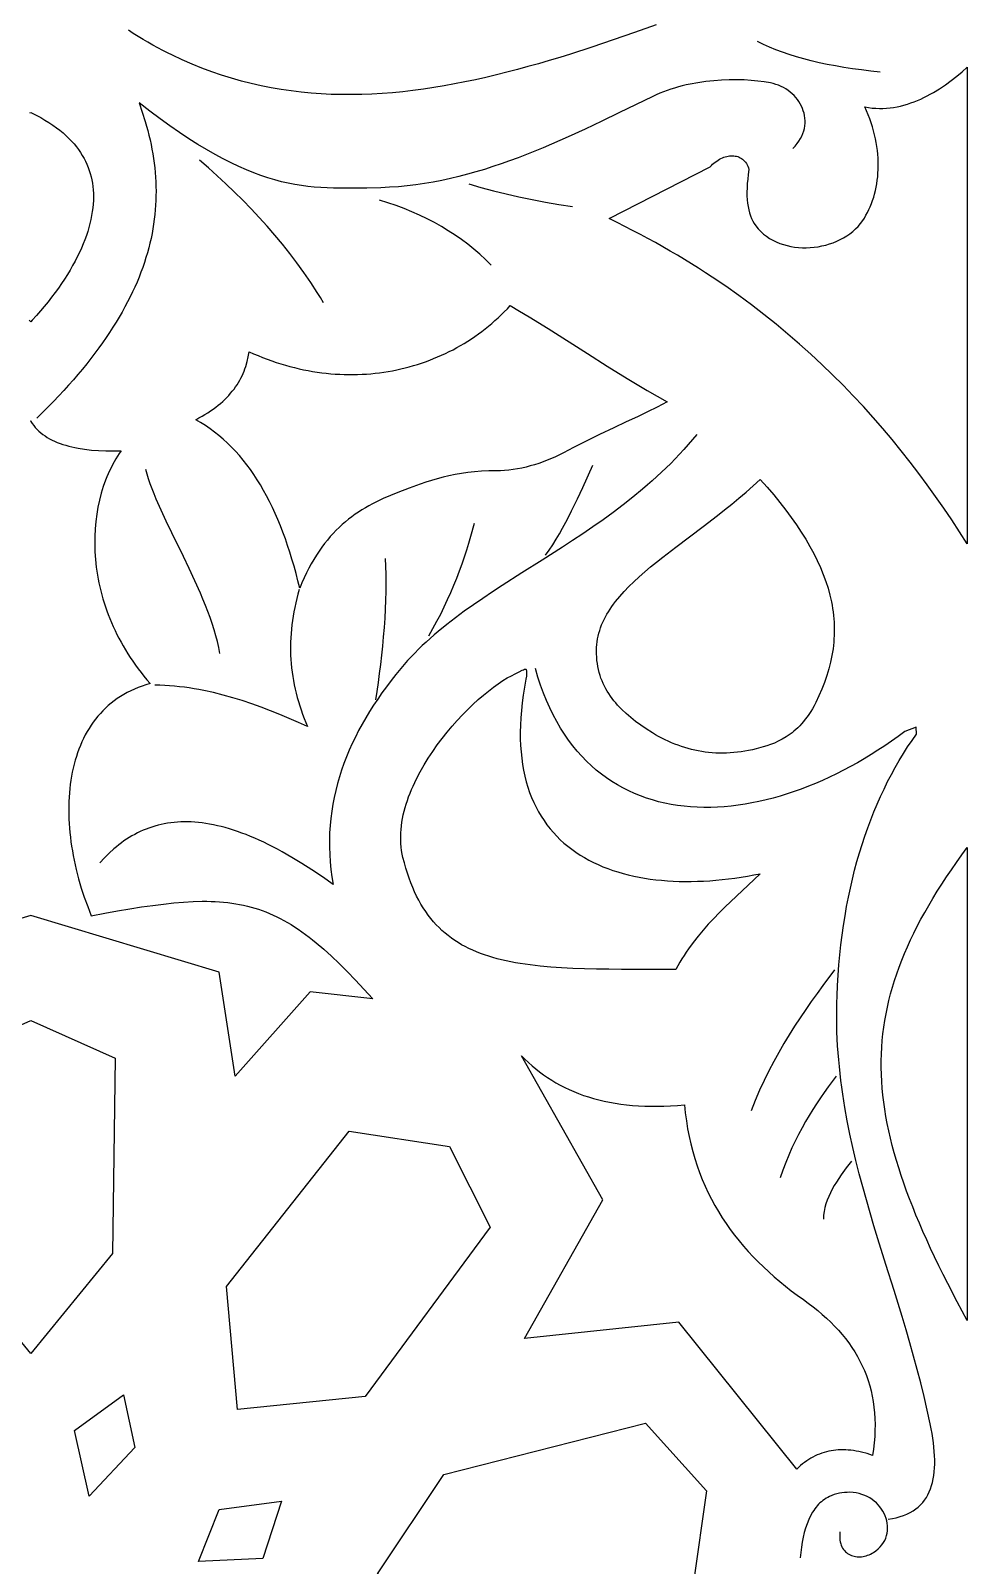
# Model space of a CAD drawing. Extents: x -332 to 348, y -263 to 352.
# Drawn here: x 261.73 to 288.5, y -17.88 to 25.98 of the extents above; entities that cross this region are included whole.
import ezdxf

# ---------------------------------------------------------------- set-up
doc = ezdxf.new("R2010")
doc.units = 0
doc.layers.add('LAYER_1', color=18, linetype='CONTINUOUS')
doc.layers.add('LAYER_2', color=174, linetype='CONTINUOUS')

msp = doc.modelspace()

# ---------------------------------------------------------------- linework, layer by layer
at = {"layer": 'LAYER_1'}
for points in [[(279.602, 26.152), (278.988, 25.932), (278.375, 25.718), (277.764, 25.512), (277.153, 25.314), (276.851, 25.22), (276.547, 25.128), (276.244, 25.039), (275.942, 24.954), (275.64, 24.871), (275.339, 24.793), (275.038, 24.718), (274.738, 24.647), (274.438, 24.58), (274.139, 24.517), (273.841, 24.458), (273.544, 24.405), (273.247, 24.355), (272.951, 24.311), (272.655, 24.272), (272.361, 24.238), (272.067, 24.21), (271.774, 24.187), (271.482, 24.17), (271.19, 24.159), (270.899, 24.153), (270.609, 24.154), (270.32, 24.162), (270.032, 24.175), (269.744, 24.196), (269.457, 24.223), (269.171, 24.258), (268.885, 24.299), (268.6, 24.348), (268.316, 24.404), (268.032, 24.468), (267.749, 24.54), (267.467, 24.62), (267.185, 24.708), (266.903, 24.805), (266.622, 24.91), (266.341, 25.024), (266.06, 25.147), (265.778, 25.28), (265.64, 25.348), (265.5, 25.42), (265.36, 25.495), (265.22, 25.572), (265.08, 25.651), (264.94, 25.733), (264.8, 25.817), (264.66, 25.904), (264.521, 25.994)], [(261.702, 23.631), (261.727, 23.642), (261.753, 23.631), (261.886, 23.564), (262.013, 23.496), (262.134, 23.427), (262.249, 23.356), (262.358, 23.283), (262.462, 23.209), (262.559, 23.134), (262.651, 23.058), (262.738, 22.981), (262.819, 22.903), (262.896, 22.824), (262.967, 22.745), (263.033, 22.664), (263.094, 22.582), (263.151, 22.5), (263.203, 22.417), (263.251, 22.333), (263.295, 22.248), (263.335, 22.162), (263.37, 22.075), (263.402, 21.987), (263.43, 21.898), (263.454, 21.807), (263.475, 21.715), (263.491, 21.621), (263.504, 21.525), (263.514, 21.428), (263.519, 21.33), (263.521, 21.229), (263.519, 21.127), (263.513, 21.022), (263.502, 20.916), (263.488, 20.809), (263.47, 20.699), (263.448, 20.588), (263.422, 20.475), (263.391, 20.36), (263.357, 20.244), (263.318, 20.126), (263.275, 20.007), (263.227, 19.887), (263.176, 19.765), (263.12, 19.642), (263.06, 19.518), (262.995, 19.393), (262.926, 19.267), (262.853, 19.14), (262.776, 19.012), (262.694, 18.884), (262.608, 18.755), (262.518, 18.625), (262.424, 18.495), (262.325, 18.364), (262.222, 18.233), (262.116, 18.102), (262.005, 17.971), (261.89, 17.84), (261.77, 17.708), (261.727, 17.662), (261.684, 17.708)], [(261.722, 14.828), (261.727, 14.82), (261.732, 14.828), (261.732, 14.812), (261.771, 14.752), (261.814, 14.694), (261.859, 14.638), (261.909, 14.586), (261.961, 14.535), (262.017, 14.487), (262.075, 14.442), (262.137, 14.398), (262.201, 14.357), (262.269, 14.318), (262.339, 14.282), (262.412, 14.248), (262.487, 14.215), (262.565, 14.185), (262.645, 14.158), (262.728, 14.132), (262.813, 14.108), (262.901, 14.086), (262.99, 14.066), (263.082, 14.049), (263.27, 14.019), (263.467, 13.996), (263.67, 13.981), (263.879, 13.972), (264.093, 13.97), (264.312, 13.975), (264.26, 13.898), (264.21, 13.819), (264.161, 13.739), (264.114, 13.657), (264.069, 13.574), (264.025, 13.489), (263.984, 13.403), (263.944, 13.315), (263.906, 13.225), (263.87, 13.134), (263.803, 12.949), (263.744, 12.758), (263.693, 12.563), (263.649, 12.363), (263.614, 12.159), (263.587, 11.951), (263.568, 11.74), (263.558, 11.526), (263.556, 11.309), (263.562, 11.09), (263.578, 10.868), (263.603, 10.645), (263.636, 10.421), (263.657, 10.308), (263.679, 10.195), (263.704, 10.082), (263.732, 9.969), (263.761, 9.856), (263.794, 9.743), (263.828, 9.629), (263.865, 9.516), (263.904, 9.403), (263.946, 9.29), (263.991, 9.177), (264.038, 9.064), (264.087, 8.951), (264.139, 8.839), (264.193, 8.727), (264.25, 8.615), (264.31, 8.504), (264.372, 8.394), (264.437, 8.283), (264.504, 8.174), (264.574, 8.064), (264.647, 7.956), (264.722, 7.848), (264.801, 7.741), (264.881, 7.635), (264.965, 7.529), (265.051, 7.424), (265.14, 7.32), (265.023, 7.286), (264.91, 7.249), (264.799, 7.208), (264.692, 7.164), (264.587, 7.116), (264.486, 7.065), (264.389, 7.011), (264.294, 6.953), (264.202, 6.893), (264.114, 6.829), (264.029, 6.762), (263.946, 6.693), (263.867, 6.62), (263.791, 6.545), (263.718, 6.467), (263.647, 6.387), (263.58, 6.303), (263.516, 6.218), (263.454, 6.13), (263.396, 6.039), (263.341, 5.946), (263.288, 5.851), (263.238, 5.754), (263.191, 5.654), (263.147, 5.553), (263.106, 5.449), (263.068, 5.344), (263.032, 5.236), (262.999, 5.127), (262.969, 5.016), (262.942, 4.904), (262.917, 4.79), (262.895, 4.674), (262.876, 4.557), (262.859, 4.438), (262.846, 4.318), (262.834, 4.197), (262.826, 4.075), (262.819, 3.951), (262.816, 3.827), (262.815, 3.701), (262.817, 3.575), (262.821, 3.447), (262.827, 3.319), (262.836, 3.19), (262.848, 3.06), (262.862, 2.93), (262.879, 2.799), (262.897, 2.668), (262.919, 2.536), (262.942, 2.404), (262.969, 2.271), (262.997, 2.139), (263.028, 2.006), (263.096, 1.74), (263.174, 1.475), (263.26, 1.21), (263.356, 0.946), (263.46, 0.685), (263.844, 0.756), (264.21, 0.822), (264.561, 0.881), (264.896, 0.934), (265.216, 0.98), (265.523, 1.019), (265.817, 1.051), (266.099, 1.074), (266.37, 1.089), (266.631, 1.096), (266.758, 1.096), (266.882, 1.093), (267.005, 1.088), (267.125, 1.081), (267.243, 1.072), (267.36, 1.06), (267.475, 1.045), (267.588, 1.028), (267.7, 1.008), (267.811, 0.985), (267.92, 0.96), (268.028, 0.932), (268.135, 0.902), (268.241, 0.868), (268.346, 0.831), (268.45, 0.792), (268.554, 0.75), (268.657, 0.704), (268.76, 0.656), (268.862, 0.604), (268.964, 0.549), (269.066, 0.491), (269.169, 0.43), (269.271, 0.365), (269.373, 0.297), (269.476, 0.226), (269.579, 0.151), (269.683, 0.073), (269.787, -0.009), (269.892, -0.094), (270.105, -0.275), (270.323, -0.472), (270.545, -0.683), (270.773, -0.911), (271.009, -1.154), (271.251, -1.413), (271.503, -1.689), (269.712, -1.489), (267.569, -3.898), (267.117, -0.926), (261.727, 0.69), (256.337, -0.926)]]:
    msp.add_lwpolyline(points, dxfattribs=at)
for points in [[(288.5, 11.316), (288.281, 11.657), (288.057, 11.996), (287.828, 12.332), (287.595, 12.665), (287.356, 12.997), (287.113, 13.325), (286.863, 13.651), (286.608, 13.974), (286.348, 14.294), (286.081, 14.611), (285.808, 14.925), (285.528, 15.236), (285.242, 15.543), (284.949, 15.847), (284.649, 16.147), (284.341, 16.444), (284.026, 16.737), (283.703, 17.026), (283.372, 17.311), (283.034, 17.593), (282.686, 17.87), (282.331, 18.142), (281.966, 18.411), (281.593, 18.675), (281.21, 18.934), (281.016, 19.062), (280.819, 19.189), (280.619, 19.314), (280.417, 19.439), (280.213, 19.562), (280.006, 19.684), (279.797, 19.804), (279.585, 19.924), (279.371, 20.042), (279.154, 20.159), (278.934, 20.274), (278.712, 20.389), (278.487, 20.502), (278.26, 20.613), (281.15, 22.09), (281.185, 22.127), (281.221, 22.163), (281.259, 22.196), (281.297, 22.227), (281.337, 22.255), (281.377, 22.281), (281.417, 22.305), (281.458, 22.326), (281.499, 22.345), (281.541, 22.362), (281.582, 22.376), (281.624, 22.387), (281.665, 22.396), (281.706, 22.402), (281.747, 22.405), (281.787, 22.406), (281.827, 22.404), (281.865, 22.399), (281.903, 22.391), (281.94, 22.381), (281.976, 22.367), (282.01, 22.35), (282.043, 22.331), (282.075, 22.308), (282.105, 22.283), (282.133, 22.254), (282.16, 22.222), (282.184, 22.187), (282.206, 22.148), (282.226, 22.107), (282.244, 22.062), (282.259, 22.014), (282.239, 21.873), (282.223, 21.739), (282.211, 21.61), (282.203, 21.487), (282.2, 21.37), (282.202, 21.257), (282.208, 21.151), (282.218, 21.049), (282.232, 20.952), (282.251, 20.861), (282.275, 20.774), (282.302, 20.691), (282.334, 20.613), (282.37, 20.54), (282.411, 20.47), (282.456, 20.405), (282.524, 20.32), (282.598, 20.242), (282.678, 20.17), (282.762, 20.104), (282.85, 20.045), (282.943, 19.992), (283.039, 19.945), (283.139, 19.903), (283.242, 19.868), (283.347, 19.839), (283.454, 19.815), (283.564, 19.798), (283.674, 19.785), (283.785, 19.779), (283.897, 19.778), (284.01, 19.783), (284.122, 19.793), (284.233, 19.808), (284.343, 19.829), (284.452, 19.855), (284.56, 19.886), (284.665, 19.922), (284.767, 19.964), (284.867, 20.01), (284.963, 20.061), (285.055, 20.117), (285.144, 20.178), (285.227, 20.244), (285.306, 20.314), (285.38, 20.389), (285.448, 20.468), (285.51, 20.552), (285.558, 20.626), (285.604, 20.704), (285.648, 20.784), (285.688, 20.866), (285.726, 20.951), (285.762, 21.038), (285.794, 21.128), (285.824, 21.22), (285.85, 21.313), (285.874, 21.409), (285.895, 21.506), (285.913, 21.605), (285.927, 21.706), (285.939, 21.809), (285.947, 21.912), (285.953, 22.017), (285.955, 22.124), (285.954, 22.231), (285.949, 22.34), (285.941, 22.449), (285.93, 22.56), (285.915, 22.671), (285.897, 22.783), (285.876, 22.895), (285.85, 23.008), (285.822, 23.121), (285.789, 23.235), (285.753, 23.348), (285.713, 23.462), (285.67, 23.575), (285.622, 23.689), (285.571, 23.802), (285.676, 23.784), (285.779, 23.771), (285.883, 23.763), (285.986, 23.76), (286.088, 23.761), (286.19, 23.767), (286.291, 23.776), (286.392, 23.79), (286.491, 23.808), (286.591, 23.829), (286.689, 23.854), (286.786, 23.883), (286.883, 23.915), (286.978, 23.95), (287.073, 23.988), (287.167, 24.028), (287.26, 24.072), (287.351, 24.118), (287.442, 24.166), (287.531, 24.216), (287.706, 24.323), (287.876, 24.437), (288.041, 24.556), (288.2, 24.68), (288.353, 24.807), (288.5, 24.936)], [(275.702, 17.969), (275.972, 17.807), (276.519, 17.468), (277.64, 16.756), (278.209, 16.397), (278.78, 16.042), (279.066, 15.869), (279.351, 15.699), (279.635, 15.534), (279.919, 15.374), (279.778, 15.296), (279.639, 15.222), (279.36, 15.083), (279.068, 14.945), (278.749, 14.799), (278.392, 14.633), (277.983, 14.438), (277.508, 14.203), (277.243, 14.067), (276.956, 13.917), (276.843, 13.859), (276.728, 13.804), (276.611, 13.752), (276.493, 13.703), (276.373, 13.657), (276.253, 13.615), (276.131, 13.575), (276.009, 13.54), (275.886, 13.508), (275.763, 13.48), (275.641, 13.456), (275.518, 13.437), (275.397, 13.421), (275.275, 13.41), (275.155, 13.404), (275.037, 13.402), (274.821, 13.4), (274.614, 13.391), (274.415, 13.376), (274.223, 13.354), (274.038, 13.328), (273.858, 13.296), (273.684, 13.259), (273.513, 13.219), (273.347, 13.174), (273.183, 13.125), (273.022, 13.074), (272.862, 13.02), (272.545, 12.905), (272.225, 12.784), (272.011, 12.698), (271.8, 12.607), (271.594, 12.509), (271.493, 12.456), (271.392, 12.402), (271.293, 12.345), (271.195, 12.285), (271.098, 12.223), (271.003, 12.158), (270.909, 12.09), (270.816, 12.019), (270.725, 11.944), (270.635, 11.866), (270.546, 11.785), (270.459, 11.7), (270.373, 11.611), (270.289, 11.519), (270.207, 11.422), (270.126, 11.321), (270.047, 11.215), (269.97, 11.105), (269.894, 10.99), (269.82, 10.871), (269.748, 10.747), (269.678, 10.617), (269.609, 10.482), (269.543, 10.342), (269.478, 10.196), (269.416, 10.045), (269.364, 10.257), (269.311, 10.467), (269.255, 10.672), (269.196, 10.874), (269.135, 11.072), (269.072, 11.267), (269.006, 11.457), (268.937, 11.644), (268.866, 11.828), (268.793, 12.007), (268.716, 12.182), (268.637, 12.353), (268.556, 12.521), (268.471, 12.684), (268.384, 12.843), (268.294, 12.998), (268.201, 13.148), (268.106, 13.294), (268.007, 13.436), (267.905, 13.574), (267.801, 13.707), (267.693, 13.835), (267.583, 13.96), (267.469, 14.079), (267.352, 14.194), (267.233, 14.304), (267.109, 14.409), (266.983, 14.51), (266.854, 14.605), (266.721, 14.696), (266.585, 14.782), (266.445, 14.863), (266.537, 14.911), (266.625, 14.96), (266.709, 15.01), (266.791, 15.061), (266.869, 15.113), (266.945, 15.165), (267.017, 15.219), (267.086, 15.273), (267.153, 15.328), (267.216, 15.385), (267.277, 15.442), (267.334, 15.499), (267.39, 15.558), (267.442, 15.617), (267.491, 15.677), (267.539, 15.738), (267.583, 15.8), (267.625, 15.862), (267.664, 15.925), (267.701, 15.989), (267.736, 16.054), (267.768, 16.119), (267.798, 16.185), (267.826, 16.251), (267.851, 16.318), (267.874, 16.386), (267.914, 16.524), (267.946, 16.664), (267.971, 16.806), (268.1, 16.748), (268.229, 16.693), (268.358, 16.64), (268.488, 16.591), (268.618, 16.544), (268.747, 16.499), (268.877, 16.458), (269.007, 16.419), (269.137, 16.383), (269.268, 16.35), (269.398, 16.319), (269.528, 16.291), (269.657, 16.265), (269.787, 16.243), (269.917, 16.222), (270.046, 16.205), (270.176, 16.19), (270.305, 16.177), (270.433, 16.167), (270.562, 16.16), (270.69, 16.155), (270.817, 16.152), (270.945, 16.152), (271.072, 16.155), (271.198, 16.16), (271.324, 16.167), (271.449, 16.177), (271.574, 16.189), (271.698, 16.204), (271.822, 16.221), (271.945, 16.241), (272.067, 16.263), (272.189, 16.287), (272.31, 16.313), (272.43, 16.342), (272.549, 16.373), (272.667, 16.407), (272.785, 16.442), (272.902, 16.48), (273.017, 16.521), (273.132, 16.563), (273.246, 16.608), (273.359, 16.655), (273.47, 16.704), (273.581, 16.755), (273.691, 16.809), (273.799, 16.864), (273.906, 16.922), (274.012, 16.982), (274.117, 17.044), (274.22, 17.108), (274.323, 17.174), (274.424, 17.243), (274.523, 17.313), (274.621, 17.385), (274.718, 17.46), (274.813, 17.536), (274.907, 17.615), (274.999, 17.695), (275.09, 17.778), (275.179, 17.862), (275.266, 17.948), (275.352, 18.036), (275.437, 18.127)], [(282.778, 12.932), (282.965, 12.712), (283.143, 12.496), (283.31, 12.281), (283.468, 12.069), (283.616, 11.859), (283.755, 11.651), (283.883, 11.445), (284.003, 11.241), (284.112, 11.038), (284.213, 10.837), (284.303, 10.637), (284.384, 10.439), (284.456, 10.242), (284.519, 10.046), (284.571, 9.851), (284.615, 9.656), (284.633, 9.56), (284.649, 9.463), (284.663, 9.367), (284.674, 9.27), (284.683, 9.174), (284.69, 9.078), (284.694, 8.982), (284.697, 8.886), (284.696, 8.791), (284.694, 8.695), (284.689, 8.599), (284.682, 8.504), (284.673, 8.408), (284.661, 8.313), (284.647, 8.217), (284.631, 8.122), (284.591, 7.93), (284.543, 7.739), (284.486, 7.547), (284.419, 7.355), (284.344, 7.162), (284.26, 6.969), (284.167, 6.774), (284.12, 6.684), (284.072, 6.599), (284.023, 6.518), (283.973, 6.44), (283.922, 6.367), (283.87, 6.298), (283.818, 6.233), (283.765, 6.171), (283.711, 6.113), (283.656, 6.059), (283.601, 6.007), (283.546, 5.959), (283.491, 5.914), (283.435, 5.871), (283.323, 5.795), (283.21, 5.728), (283.098, 5.671), (282.987, 5.621), (282.877, 5.579), (282.77, 5.542), (282.665, 5.51), (282.466, 5.457), (282.357, 5.43), (282.249, 5.407), (282.141, 5.387), (282.034, 5.37), (281.928, 5.356), (281.823, 5.345), (281.718, 5.337), (281.615, 5.332), (281.512, 5.33), (281.409, 5.331), (281.307, 5.334), (281.206, 5.341), (281.106, 5.35), (281.006, 5.362), (280.907, 5.376), (280.809, 5.394), (280.711, 5.414), (280.614, 5.437), (280.518, 5.463), (280.422, 5.491), (280.327, 5.521), (280.232, 5.555), (280.138, 5.591), (280.045, 5.629), (279.952, 5.67), (279.86, 5.714), (279.769, 5.76), (279.677, 5.808), (279.587, 5.859), (279.497, 5.912), (279.319, 6.026), (279.167, 6.13), (279.02, 6.238), (278.88, 6.348), (278.747, 6.462), (278.622, 6.581), (278.562, 6.641), (278.504, 6.703), (278.449, 6.766), (278.396, 6.831), (278.345, 6.897), (278.296, 6.964), (278.25, 7.032), (278.207, 7.102), (278.166, 7.174), (278.127, 7.247), (278.092, 7.321), (278.059, 7.398), (278.029, 7.476), (278.002, 7.555), (277.978, 7.637), (277.957, 7.72), (277.939, 7.806), (277.925, 7.893), (277.913, 7.983), (277.906, 8.074), (277.901, 8.168), (277.9, 8.264), (277.903, 8.349), (277.909, 8.433), (277.919, 8.516), (277.932, 8.598), (277.949, 8.679), (277.969, 8.759), (277.992, 8.839), (278.018, 8.917), (278.048, 8.995), (278.081, 9.072), (278.116, 9.148), (278.155, 9.224), (278.197, 9.299), (278.241, 9.373), (278.288, 9.447), (278.338, 9.52), (278.391, 9.593), (278.446, 9.666), (278.563, 9.809), (278.69, 9.951), (278.825, 10.092), (278.969, 10.232), (279.121, 10.372), (279.28, 10.512), (279.446, 10.652), (279.618, 10.792), (279.796, 10.933), (280.166, 11.218), (280.951, 11.811), (281.358, 12.124), (281.563, 12.285), (281.768, 12.45), (281.973, 12.619), (282.177, 12.792), (282.38, 12.97), (282.581, 13.153)], [(275.872, 7.732), (275.881, 7.729), (275.888, 7.723), (275.894, 7.715), (275.902, 7.689), (275.904, 7.65), (275.902, 7.597), (275.895, 7.529), (275.883, 7.443), (275.845, 7.214), (275.809, 6.987), (275.779, 6.766), (275.755, 6.551), (275.738, 6.34), (275.727, 6.135), (275.722, 5.935), (275.723, 5.739), (275.731, 5.55), (275.744, 5.365), (275.762, 5.185), (275.787, 5.01), (275.817, 4.84), (275.852, 4.675), (275.893, 4.514), (275.939, 4.359), (275.99, 4.208), (276.047, 4.062), (276.108, 3.921), (276.174, 3.785), (276.245, 3.653), (276.32, 3.526), (276.401, 3.403), (276.485, 3.285), (276.574, 3.171), (276.667, 3.062), (276.765, 2.957), (276.866, 2.857), (276.971, 2.761), (277.081, 2.669), (277.194, 2.582), (277.311, 2.498), (277.431, 2.419), (277.555, 2.344), (277.682, 2.274), (277.812, 2.207), (277.946, 2.144), (278.083, 2.086), (278.222, 2.031), (278.365, 1.981), (278.511, 1.934), (278.659, 1.891), (278.809, 1.852), (278.963, 1.816), (279.118, 1.785), (279.276, 1.757), (279.436, 1.733), (279.598, 1.712), (279.762, 1.696), (279.929, 1.682), (280.096, 1.672), (280.266, 1.666), (280.437, 1.663), (280.61, 1.664), (280.784, 1.668), (280.96, 1.675), (281.136, 1.686), (281.314, 1.7), (281.493, 1.717), (281.672, 1.737), (281.853, 1.761), (282.034, 1.787), (282.216, 1.817), (282.398, 1.85), (282.581, 1.886), (282.24, 1.561), (281.902, 1.244), (281.571, 0.927), (281.41, 0.767), (281.251, 0.606), (281.097, 0.441), (280.947, 0.273), (280.802, 0.101), (280.663, -0.077), (280.529, -0.261), (280.465, -0.355), (280.402, -0.451), (280.341, -0.549), (280.282, -0.648), (280.225, -0.75), (280.17, -0.854), (278.616, -0.85), (278.253, -0.847), (277.9, -0.842), (277.558, -0.833), (277.225, -0.821), (276.904, -0.805), (276.592, -0.784), (276.291, -0.757), (276, -0.723), (275.719, -0.683), (275.583, -0.66), (275.449, -0.635), (275.318, -0.607), (275.189, -0.578), (275.063, -0.546), (274.94, -0.512), (274.819, -0.476), (274.7, -0.436), (274.585, -0.395), (274.472, -0.35), (274.361, -0.303), (274.253, -0.253), (274.148, -0.2), (274.045, -0.144), (273.945, -0.084), (273.848, -0.022), (273.753, 0.044), (273.661, 0.114), (273.571, 0.186), (273.484, 0.263), (273.4, 0.343), (273.318, 0.427), (273.239, 0.514), (273.163, 0.606), (273.089, 0.701), (273.018, 0.801), (272.949, 0.905), (272.883, 1.013), (272.82, 1.126), (272.759, 1.243), (272.701, 1.364), (272.646, 1.49), (272.593, 1.621), (272.543, 1.756), (272.495, 1.897), (272.45, 2.042), (272.408, 2.193), (272.368, 2.348), (272.347, 2.447), (272.33, 2.546), (272.317, 2.646), (272.308, 2.746), (272.304, 2.847), (272.303, 2.949), (272.307, 3.051), (272.314, 3.153), (272.324, 3.256), (272.339, 3.359), (272.357, 3.463), (272.378, 3.566), (272.402, 3.67), (272.43, 3.773), (272.46, 3.877), (272.494, 3.98), (272.531, 4.083), (272.57, 4.186), (272.612, 4.289), (272.656, 4.391), (272.703, 4.493), (272.752, 4.595), (272.857, 4.796), (272.97, 4.994), (273.091, 5.19), (273.218, 5.382), (273.35, 5.569), (273.488, 5.752), (273.63, 5.93), (273.774, 6.102), (273.922, 6.268), (274.071, 6.428), (274.22, 6.58), (274.37, 6.724), (274.519, 6.861), (274.666, 6.988), (274.81, 7.107), (274.952, 7.216), (275.089, 7.315), (275.221, 7.403), (275.347, 7.48), (275.467, 7.545), (275.58, 7.598), (275.637, 7.625), (275.689, 7.651), (275.775, 7.699), (275.81, 7.716), (275.839, 7.728), (275.863, 7.733)], [(288.5, -10.89), (288.211, -10.352), (287.94, -9.829), (287.811, -9.572), (287.686, -9.32), (287.566, -9.07), (287.45, -8.824), (287.339, -8.581), (287.232, -8.342), (287.13, -8.105), (287.032, -7.871), (286.939, -7.64), (286.85, -7.412), (286.765, -7.186), (286.686, -6.963), (286.61, -6.742), (286.54, -6.524), (286.474, -6.308), (286.412, -6.094), (286.356, -5.882), (286.304, -5.672), (286.256, -5.463), (286.213, -5.257), (286.175, -5.052), (286.142, -4.849), (286.113, -4.648), (286.089, -4.448), (286.07, -4.249), (286.056, -4.051), (286.046, -3.854), (286.041, -3.659), (286.041, -3.464), (286.046, -3.27), (286.055, -3.077), (286.07, -2.885), (286.089, -2.693), (286.113, -2.501), (286.142, -2.31), (286.176, -2.119), (286.215, -1.928), (286.259, -1.738), (286.307, -1.547), (286.361, -1.356), (286.42, -1.165), (286.483, -0.973), (286.552, -0.782), (286.626, -0.589), (286.705, -0.396), (286.788, -0.203), (286.877, -0.008), (286.971, 0.187), (287.07, 0.383), (287.174, 0.581), (287.284, 0.779), (287.398, 0.979), (287.518, 1.18), (287.642, 1.383), (287.772, 1.587), (287.907, 1.793), (288.048, 2), (288.193, 2.21), (288.344, 2.421), (288.5, 2.634)], [(264.139, -3.391), (264.067, -8.967), (261.727, -11.829), (259.387, -8.967), (259.316, -3.391), (261.727, -2.314)], [(275.856, -3.419), (275.957, -3.514), (276.06, -3.606), (276.167, -3.695), (276.276, -3.78), (276.388, -3.863), (276.502, -3.942), (276.62, -4.017), (276.741, -4.09), (276.864, -4.158), (276.991, -4.224), (277.121, -4.286), (277.253, -4.344), (277.389, -4.399), (277.528, -4.45), (277.671, -4.497), (277.816, -4.541), (277.965, -4.581), (278.117, -4.617), (278.272, -4.649), (278.431, -4.678), (278.594, -4.702), (278.759, -4.723), (278.929, -4.739), (279.101, -4.751), (279.278, -4.759), (279.458, -4.763), (279.642, -4.763), (279.829, -4.759), (280.02, -4.75), (280.215, -4.737), (280.414, -4.72), (280.438, -4.952), (280.469, -5.181), (280.505, -5.405), (280.548, -5.624), (280.596, -5.84), (280.651, -6.051), (280.711, -6.258), (280.777, -6.461), (280.848, -6.66), (280.925, -6.855), (281.007, -7.046), (281.095, -7.234), (281.187, -7.418), (281.285, -7.598), (281.388, -7.774), (281.495, -7.947), (281.608, -8.116), (281.725, -8.282), (281.847, -8.445), (281.974, -8.605), (282.104, -8.761), (282.24, -8.914), (282.379, -9.064), (282.523, -9.211), (282.671, -9.355), (282.823, -9.496), (282.978, -9.635), (283.138, -9.77), (283.301, -9.903), (283.468, -10.034), (283.639, -10.162), (283.813, -10.287), (283.955, -10.39), (284.093, -10.495), (284.225, -10.602), (284.354, -10.71), (284.477, -10.821), (284.595, -10.933), (284.708, -11.048), (284.817, -11.165), (284.92, -11.283), (285.018, -11.404), (285.112, -11.528), (285.199, -11.654), (285.282, -11.782), (285.36, -11.912), (285.432, -12.045), (285.498, -12.181), (285.56, -12.319), (285.615, -12.46), (285.666, -12.603), (285.71, -12.75), (285.749, -12.899), (285.782, -13.051), (285.81, -13.206), (285.832, -13.364), (285.848, -13.526), (285.858, -13.69), (285.862, -13.857), (285.86, -14.028), (285.853, -14.202), (285.839, -14.379), (285.819, -14.56), (285.792, -14.744), (285.633, -14.692), (285.476, -14.65), (285.399, -14.632), (285.323, -14.618), (285.247, -14.606), (285.173, -14.596), (285.099, -14.589), (285.026, -14.585), (284.954, -14.583), (284.882, -14.584), (284.812, -14.587), (284.742, -14.592), (284.673, -14.601), (284.605, -14.612), (284.538, -14.625), (284.471, -14.641), (284.405, -14.66), (284.34, -14.681), (284.276, -14.704), (284.213, -14.73), (284.151, -14.759), (284.089, -14.79), (284.028, -14.824), (283.968, -14.861), (283.909, -14.9), (283.85, -14.941), (283.793, -14.985), (283.736, -15.032), (283.68, -15.081), (283.625, -15.133), (280.253, -10.936), (275.838, -11.403), (278.086, -7.439), (275.758, -3.321)], [(273.696, -5.909), (274.861, -8.223), (271.291, -13.061), (267.637, -13.427), (267.324, -9.913), (270.832, -5.478)], [(264.708, -14.521), (263.395, -15.91), (262.98, -14.035), (264.384, -13.009)], [(281.043, -15.752), (280.675, -18.369), (274.938, -19.812), (271.64, -18.127), (273.535, -15.286), (279.298, -13.822)], [(268.363, -17.691), (266.526, -17.775), (267.112, -16.285), (268.892, -16.05)]]:
    msp.add_lwpolyline(points, close=True, dxfattribs=at)
at = {"layer": 'LAYER_2'}
for points in [[(286.005, 24.8), (285.738, 24.828), (285.477, 24.86), (285.222, 24.895), (284.973, 24.933), (284.73, 24.974), (284.493, 25.019), (284.263, 25.067), (284.04, 25.119), (283.823, 25.174), (283.613, 25.234), (283.41, 25.297), (283.214, 25.364), (283.025, 25.435), (282.844, 25.51), (282.67, 25.589), (282.503, 25.673)], [(283.516, 22.615), (283.58, 22.684), (283.637, 22.753), (283.688, 22.824), (283.731, 22.896), (283.768, 22.969), (283.799, 23.042), (283.823, 23.116), (283.842, 23.189), (283.854, 23.263), (283.861, 23.336), (283.861, 23.409), (283.857, 23.481), (283.847, 23.553), (283.832, 23.623), (283.812, 23.692), (283.787, 23.76), (283.758, 23.826), (283.724, 23.89), (283.686, 23.953), (283.644, 24.013), (283.597, 24.07), (283.547, 24.125), (283.493, 24.177), (283.436, 24.227), (283.375, 24.273), (283.311, 24.315), (283.245, 24.354), (283.175, 24.389), (283.102, 24.421), (283.027, 24.448), (282.95, 24.47), (282.87, 24.488), (282.698, 24.518), (282.514, 24.543), (282.321, 24.561), (282.119, 24.573), (281.909, 24.579), (281.694, 24.577), (281.474, 24.569), (281.251, 24.552), (281.026, 24.528), (280.8, 24.495), (280.575, 24.454), (280.463, 24.43), (280.352, 24.403), (280.242, 24.375), (280.133, 24.343), (280.025, 24.31), (279.918, 24.274), (279.813, 24.235), (279.709, 24.194), (279.608, 24.15), (279.508, 24.104), (278.535, 23.63), (278.052, 23.398), (277.572, 23.171), (277.093, 22.951), (276.614, 22.74), (276.375, 22.638), (276.136, 22.539), (275.897, 22.443), (275.657, 22.35), (275.417, 22.261), (275.177, 22.176), (274.937, 22.095), (274.696, 22.017), (274.454, 21.944), (274.211, 21.876), (273.968, 21.813), (273.724, 21.754), (273.479, 21.701), (273.233, 21.653), (272.987, 21.611), (272.738, 21.575), (272.489, 21.545), (272.238, 21.522), (271.986, 21.505), (271.733, 21.494), (271.333, 21.484), (270.946, 21.476), (270.57, 21.476), (270.385, 21.479), (270.2, 21.486), (270.016, 21.497), (269.833, 21.511), (269.649, 21.531), (269.464, 21.556), (269.277, 21.586), (269.089, 21.623), (268.898, 21.666), (268.705, 21.717), (268.508, 21.776), (268.308, 21.842), (268.103, 21.918), (267.893, 22.002), (267.678, 22.097), (267.457, 22.201), (267.23, 22.316), (266.996, 22.443), (266.755, 22.581), (266.507, 22.731), (266.25, 22.894), (265.984, 23.071), (265.709, 23.261), (265.425, 23.465), (265.13, 23.684), (264.824, 23.918), (264.917, 23.653), (265, 23.389), (265.038, 23.257), (265.074, 23.125), (265.108, 22.993), (265.139, 22.861), (265.167, 22.728), (265.194, 22.596), (265.217, 22.463), (265.238, 22.331), (265.257, 22.198), (265.272, 22.065), (265.285, 21.932), (265.296, 21.799), (265.303, 21.666), (265.308, 21.532), (265.31, 21.399), (265.309, 21.265), (265.306, 21.131), (265.299, 20.996), (265.289, 20.861), (265.277, 20.726), (265.261, 20.591), (265.242, 20.455), (265.221, 20.319), (265.196, 20.183), (265.168, 20.046), (265.136, 19.909), (265.102, 19.771), (265.064, 19.633), (265.023, 19.495), (264.978, 19.356), (264.93, 19.217), (264.879, 19.077), (264.824, 18.937), (264.766, 18.796), (264.704, 18.655), (264.638, 18.513), (264.569, 18.371), (264.497, 18.228), (264.421, 18.084), (264.341, 17.94), (264.257, 17.796), (264.169, 17.65), (264.078, 17.504), (263.983, 17.358), (263.884, 17.21), (263.781, 17.062), (263.674, 16.914), (263.563, 16.764), (263.448, 16.614), (263.329, 16.463), (263.206, 16.311), (263.078, 16.159), (262.947, 16.006), (262.811, 15.852), (262.672, 15.697), (262.527, 15.541), (262.379, 15.385), (262.226, 15.227), (262.069, 15.069), (261.907, 14.91)], [(270.098, 18.202), (270.009, 18.351), (269.918, 18.497), (269.731, 18.786), (269.538, 19.069), (269.339, 19.345), (269.134, 19.616), (268.923, 19.881), (268.707, 20.141), (268.486, 20.396), (268.259, 20.646), (268.028, 20.892), (267.793, 21.133), (267.553, 21.37), (267.309, 21.603), (267.061, 21.833), (266.809, 22.059), (266.554, 22.281)], [(274.248, 21.602), (274.598, 21.5), (274.954, 21.404), (275.316, 21.315), (275.684, 21.231), (276.058, 21.152), (276.438, 21.08), (276.824, 21.013), (277.216, 20.953)], [(274.886, 19.284), (274.728, 19.44), (274.565, 19.591), (274.396, 19.737), (274.222, 19.877), (274.042, 20.012), (273.856, 20.141), (273.665, 20.265), (273.469, 20.384), (273.266, 20.497), (273.058, 20.605), (272.845, 20.707), (272.626, 20.804), (272.401, 20.896), (272.171, 20.982), (271.935, 21.063), (271.694, 21.138)], [(280.765, 14.438), (280.646, 14.294), (280.525, 14.153), (280.401, 14.015), (280.276, 13.879), (280.149, 13.746), (280.021, 13.615), (279.891, 13.487), (279.759, 13.361), (279.626, 13.237), (279.492, 13.116), (279.356, 12.996), (279.219, 12.879), (278.942, 12.65), (278.661, 12.428), (278.376, 12.213), (278.089, 12.004), (277.8, 11.801), (277.509, 11.602), (277.218, 11.408), (276.926, 11.217), (276.343, 10.845), (275.767, 10.481), (275.201, 10.119), (274.924, 9.938), (274.651, 9.756), (274.384, 9.573), (274.122, 9.387), (273.866, 9.198), (273.618, 9.006), (273.377, 8.81), (273.259, 8.71), (273.144, 8.61), (273.03, 8.507), (272.919, 8.404), (272.811, 8.299), (272.704, 8.192), (272.601, 8.084), (272.499, 7.975), (272.401, 7.863), (272.305, 7.75), (272.165, 7.578), (272.028, 7.404), (271.897, 7.229), (271.769, 7.053), (271.646, 6.876), (271.527, 6.698), (271.414, 6.519), (271.305, 6.338), (271.2, 6.157), (271.101, 5.974), (271.007, 5.789), (270.918, 5.604), (270.834, 5.417), (270.755, 5.228), (270.682, 5.038), (270.615, 4.847), (270.553, 4.655), (270.497, 4.46), (270.447, 4.265), (270.402, 4.068), (270.364, 3.869), (270.332, 3.669), (270.306, 3.467), (270.287, 3.263), (270.273, 3.058), (270.267, 2.851), (270.267, 2.643), (270.274, 2.433), (270.287, 2.221), (270.308, 2.007), (270.335, 1.791), (270.37, 1.574), (270.065, 1.791), (269.768, 1.992), (269.478, 2.179), (269.195, 2.351), (268.919, 2.509), (268.784, 2.583), (268.65, 2.653), (268.519, 2.72), (268.388, 2.783), (268.26, 2.842), (268.133, 2.899), (268.008, 2.952), (267.884, 3.001), (267.762, 3.048), (267.642, 3.091), (267.523, 3.131), (267.406, 3.167), (267.29, 3.201), (267.176, 3.231), (267.063, 3.258), (266.952, 3.282), (266.842, 3.303), (266.734, 3.321), (266.627, 3.336), (266.522, 3.348), (266.418, 3.357), (266.316, 3.363), (266.215, 3.367), (266.115, 3.367), (266.017, 3.364), (265.92, 3.359), (265.825, 3.351), (265.731, 3.34), (265.638, 3.327), (265.546, 3.311), (265.456, 3.292), (265.367, 3.271), (265.279, 3.247), (265.193, 3.22), (265.108, 3.191), (265.024, 3.159), (264.941, 3.125), (264.859, 3.089), (264.779, 3.05), (264.7, 3.009), (264.621, 2.965), (264.545, 2.919), (264.469, 2.871), (264.394, 2.82), (264.32, 2.767), (264.248, 2.712), (264.176, 2.655), (264.106, 2.596), (263.968, 2.471), (263.834, 2.338), (263.704, 2.196)], [(267.133, 8.183), (267.101, 8.35), (267.063, 8.519), (267.018, 8.689), (266.969, 8.86), (266.914, 9.033), (266.854, 9.207), (266.79, 9.381), (266.722, 9.556), (266.651, 9.732), (266.577, 9.907), (266.421, 10.258), (266.258, 10.608), (266.091, 10.955), (265.759, 11.633), (265.6, 11.961), (265.452, 12.28), (265.316, 12.589), (265.254, 12.739), (265.196, 12.886), (265.143, 13.029), (265.096, 13.169), (265.054, 13.304), (265.018, 13.436)], [(276.445, 10.987), (276.548, 11.135), (276.648, 11.287), (276.745, 11.444), (276.839, 11.603), (276.931, 11.765), (277.02, 11.93), (277.106, 12.095), (277.19, 12.262), (277.353, 12.596), (277.507, 12.927), (277.798, 13.562)], [(273.106, 8.688), (273.226, 8.894), (273.339, 9.101), (273.447, 9.308), (273.549, 9.515), (273.646, 9.721), (273.737, 9.927), (273.824, 10.132), (273.905, 10.336), (273.983, 10.54), (274.056, 10.741), (274.125, 10.941), (274.19, 11.139), (274.251, 11.335), (274.309, 11.529), (274.416, 11.909)], [(271.592, 6.851), (271.631, 7.097), (271.667, 7.349), (271.702, 7.605), (271.734, 7.866), (271.764, 8.129), (271.791, 8.393), (271.816, 8.658), (271.837, 8.923), (271.855, 9.186), (271.869, 9.446), (271.88, 9.703), (271.887, 9.955), (271.89, 10.201), (271.888, 10.44), (271.883, 10.671), (271.872, 10.893)], [(269.404, 10.006), (269.368, 9.878), (269.334, 9.751), (269.304, 9.624), (269.276, 9.497), (269.251, 9.371), (269.229, 9.245), (269.209, 9.12), (269.193, 8.995), (269.179, 8.871), (269.169, 8.747), (269.161, 8.623), (269.156, 8.5), (269.154, 8.377), (269.154, 8.255), (269.158, 8.132), (269.164, 8.01), (269.173, 7.889), (269.185, 7.767), (269.2, 7.646), (269.217, 7.525), (269.237, 7.405), (269.26, 7.284), (269.286, 7.164), (269.315, 7.044), (269.346, 6.924), (269.381, 6.804), (269.418, 6.684), (269.457, 6.565), (269.5, 6.446), (269.545, 6.326), (269.593, 6.207), (269.644, 6.088), (269.382, 6.207), (269.118, 6.323), (268.853, 6.435), (268.586, 6.543), (268.317, 6.645), (268.047, 6.742), (267.776, 6.833), (267.503, 6.916), (267.229, 6.993), (266.953, 7.061), (266.677, 7.122), (266.538, 7.148), (266.399, 7.173), (266.259, 7.195), (266.119, 7.214), (265.979, 7.231), (265.839, 7.246), (265.698, 7.257), (265.557, 7.266), (265.416, 7.273), (265.274, 7.276)], [(286.237, -16.566), (286.357, -16.547), (286.471, -16.522), (286.579, -16.493), (286.68, -16.458), (286.776, -16.419), (286.865, -16.375), (286.948, -16.327), (287.025, -16.274), (287.097, -16.217), (287.163, -16.155), (287.224, -16.089), (287.279, -16.019), (287.329, -15.944), (287.374, -15.866), (287.414, -15.784), (287.449, -15.697), (287.479, -15.607), (287.505, -15.513), (287.526, -15.415), (287.542, -15.314), (287.555, -15.209), (287.563, -15.1), (287.567, -14.988), (287.567, -14.873), (287.563, -14.755), (287.556, -14.633), (287.545, -14.508), (287.53, -14.381), (287.512, -14.25), (287.491, -14.116), (287.467, -13.98), (287.44, -13.84), (287.355, -13.447), (287.265, -13.057), (287.17, -12.67), (287.07, -12.286), (286.966, -11.905), (286.858, -11.526), (286.748, -11.149), (286.635, -10.774), (286.405, -10.028), (286.173, -9.287), (285.944, -8.547), (285.831, -8.177), (285.721, -7.807), (285.615, -7.436), (285.511, -7.064), (285.412, -6.691), (285.318, -6.317), (285.229, -5.94), (285.146, -5.562), (285.07, -5.181), (285.001, -4.798), (284.94, -4.412), (284.912, -4.218), (284.886, -4.022), (284.863, -3.827), (284.842, -3.63), (284.824, -3.432), (284.808, -3.233), (284.794, -3.034), (284.783, -2.833), (284.775, -2.631), (284.77, -2.428), (284.767, -2.224), (284.767, -2.019), (284.77, -1.812), (284.777, -1.605), (284.79, -1.307), (284.808, -1.013), (284.83, -0.722), (284.856, -0.435), (284.887, -0.151), (284.922, 0.129), (284.961, 0.405), (285.004, 0.677), (285.051, 0.946), (285.102, 1.211), (285.157, 1.472), (285.216, 1.73), (285.279, 1.983), (285.346, 2.233), (285.417, 2.479), (285.492, 2.721), (285.571, 2.96), (285.653, 3.194), (285.739, 3.424), (285.829, 3.651), (285.922, 3.873), (286.019, 4.092), (286.119, 4.306), (286.223, 4.517), (286.331, 4.723), (286.442, 4.925), (286.556, 5.123), (286.674, 5.317), (286.795, 5.507), (286.92, 5.693), (287.047, 5.874), (287.037, 6.071), (286.71, 5.947), (286.522, 5.808), (286.332, 5.672), (286.14, 5.54), (285.947, 5.413), (285.752, 5.29), (285.556, 5.171), (285.359, 5.057), (285.161, 4.947), (284.962, 4.841), (284.762, 4.74), (284.562, 4.644), (284.361, 4.552), (284.159, 4.465), (283.957, 4.383), (283.755, 4.306), (283.553, 4.234), (283.351, 4.167), (283.149, 4.105), (282.947, 4.048), (282.746, 3.996), (282.545, 3.95), (282.345, 3.909), (282.146, 3.874), (281.947, 3.844), (281.75, 3.82), (281.553, 3.801), (281.358, 3.789), (281.164, 3.782), (280.972, 3.781), (280.781, 3.786), (280.592, 3.797), (280.405, 3.814), (280.219, 3.837), (280.036, 3.866), (279.855, 3.902), (279.676, 3.944), (279.5, 3.993), (279.326, 4.048), (279.155, 4.11), (278.986, 4.178), (278.821, 4.253), (278.658, 4.335), (278.499, 4.424), (278.343, 4.519), (278.19, 4.622), (278.041, 4.732), (277.895, 4.849), (277.753, 4.973), (277.615, 5.104), (277.481, 5.243), (277.351, 5.389), (277.225, 5.543), (277.104, 5.704), (276.987, 5.873), (276.875, 6.049), (276.767, 6.234), (276.664, 6.426), (276.566, 6.626), (276.473, 6.834), (276.385, 7.05), (276.303, 7.274), (276.226, 7.507), (276.154, 7.748)], [(284.705, -0.862), (284.371, -1.31), (284.205, -1.537), (284.041, -1.767), (283.88, -2), (283.72, -2.236), (283.563, -2.476), (283.409, -2.721), (283.259, -2.971), (283.111, -3.226), (282.968, -3.486), (282.829, -3.753), (282.694, -4.027), (282.563, -4.307), (282.438, -4.596), (282.318, -4.892)], [(284.749, -3.905), (284.635, -4.057), (284.522, -4.21), (284.41, -4.366), (284.299, -4.526), (284.191, -4.689), (284.084, -4.855), (283.979, -5.026), (283.876, -5.202), (283.775, -5.382), (283.677, -5.568), (283.581, -5.759), (283.488, -5.955), (283.398, -6.159), (283.312, -6.368), (283.228, -6.585), (283.148, -6.808)], [(285.186, -6.329), (285.035, -6.527), (284.891, -6.727), (284.823, -6.827), (284.758, -6.928), (284.697, -7.03), (284.639, -7.132), (284.586, -7.236), (284.539, -7.34), (284.496, -7.446), (284.46, -7.552), (284.43, -7.66), (284.408, -7.769), (284.392, -7.88), (284.385, -7.992)], [(284.86, -16.925), (284.854, -16.99), (284.852, -17.051), (284.854, -17.11), (284.86, -17.165), (284.869, -17.217), (284.881, -17.266), (284.896, -17.312), (284.915, -17.354), (284.936, -17.394), (284.959, -17.43), (284.986, -17.464), (285.014, -17.495), (285.045, -17.522), (285.077, -17.547), (285.112, -17.569), (285.148, -17.588), (285.186, -17.604), (285.224, -17.617), (285.264, -17.627), (285.306, -17.635), (285.347, -17.639), (285.39, -17.642), (285.433, -17.641), (285.477, -17.638), (285.52, -17.632), (285.564, -17.623), (285.607, -17.612), (285.65, -17.598), (285.693, -17.582), (285.735, -17.563), (285.776, -17.541), (285.817, -17.517), (285.888, -17.468), (285.952, -17.414), (286.009, -17.358), (286.059, -17.298), (286.102, -17.236), (286.138, -17.171), (286.168, -17.105), (286.19, -17.036), (286.207, -16.967), (286.217, -16.896), (286.221, -16.825), (286.219, -16.754), (286.211, -16.682), (286.197, -16.611), (286.178, -16.541), (286.154, -16.472), (286.124, -16.405), (286.089, -16.339), (286.049, -16.275), (286.004, -16.214), (285.955, -16.156), (285.901, -16.101), (285.842, -16.049), (285.78, -16.001), (285.713, -15.957), (285.642, -15.918), (285.567, -15.884), (285.489, -15.855), (285.407, -15.831), (285.322, -15.814), (285.233, -15.802), (285.141, -15.797), (285.066, -15.798), (284.991, -15.803), (284.916, -15.811), (284.842, -15.824), (284.77, -15.84), (284.698, -15.861), (284.629, -15.886), (284.561, -15.915), (284.511, -15.941), (284.463, -15.968), (284.417, -15.998), (284.373, -16.03), (284.33, -16.065), (284.289, -16.101), (284.25, -16.14), (284.212, -16.181), (284.176, -16.224), (284.142, -16.269), (284.109, -16.316), (284.077, -16.365), (284.019, -16.468), (283.966, -16.578), (283.919, -16.695), (283.877, -16.818), (283.841, -16.948), (283.808, -17.083), (283.781, -17.223), (283.757, -17.369), (283.738, -17.519), (283.723, -17.673)]]:
    msp.add_lwpolyline(points, dxfattribs=at)

doc.saveas('drawing.dxf')
